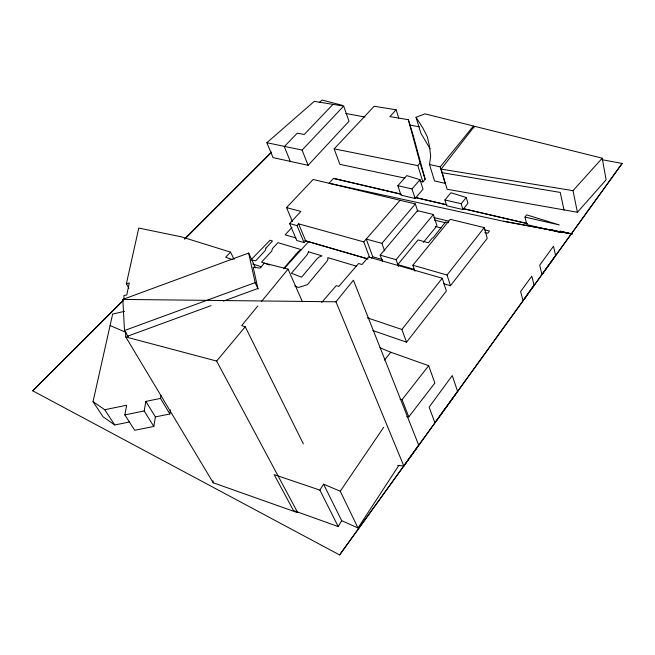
<?xml version="1.0" encoding="UTF-8"?>
<svg xmlns="http://www.w3.org/2000/svg" width="655" height="655" viewBox="0 0 655 655"><rect width="100%" height="100%" fill="white"/><g stroke="black" fill="none" stroke-linecap="round" stroke-linejoin="round"><path stroke-width="0.98" d="M473.467 125.989L440.225 166.886L445.122 183.384L434.511 180.903L429.524 164.511L430.638 156.308L429.549 146.483L427.355 136.821L422.639 127.635L416.056 117.311L424.866 113.855L473.467 125.989L473.974 127.922M124.565 311.346L112.66 314.04L93.035 401.646L104.751 409.727L126.661 405.232L124.843 414.902L134.717 430.286L153.835 426.462L155.382 416.899L169.874 413.985L170.472 409.948M169.874 413.985L160.5 398.404L160.983 395.383M153.835 426.462L144.182 410.963L145.844 401.4L160.5 398.404M128.92 288.208L126.382 283.779L138.77 228.055L181.582 236.897L230.576 252.126L234.097 259.47M338.217 526.579L341.689 520.692L323.562 484.168L319.894 490.12L338.217 526.579L293.456 510.499L274.15 474.605L319.894 490.12M341.689 520.692L358.015 527.963L399.018 465.132M358.015 527.963L340.248 491.234L383.674 427.314M397.724 465.476L403.824 465.992L418.717 445.179L353.422 280.201L335.966 301.791L122.837 299.425L124.491 330.529L128.151 336.662M339.593 554.949L622.225 163.349L339.593 554.949L32.75 390.814L123.205 300.408M524.991 217.083L526.685 214.856L559.264 224.927L524.991 217.083L526.833 224.616L560.95 232.582L551.412 229.586M406.78 416.523L408.794 416.875L434.854 383.011L428.673 365.686L390.814 352.251L379.925 347.748M441.126 169.105L474.441 126.276L602.232 158.199L606.088 179.838L577.415 212.269L447.111 189.262L441.126 169.105L573.01 190.662L602.232 158.199M372.777 330.521L406.567 342.197L446.374 291.033L442.256 278.236L368.503 256.981L362.002 264.522L358.58 263.498L338.791 286.448L336.244 285.629L321.711 302.463M443.664 283.738L450.46 285.736L487.23 238.355L484.25 227.604L450.247 219.319L412.871 265.242L414.893 271.17M408.794 416.875L402.072 399.681L428.673 365.686M450.46 285.736L447.062 275.018L484.25 227.604M406.567 342.197L401.875 329.473L442.256 278.236M462.889 209.551L467.924 203.337L466.262 197.499L450.935 192.75L444.925 199.963L446.669 205.752L462.889 209.551L461.202 203.713L466.262 197.499M384.444 360.111L390.814 352.251M423.367 242.383L436.95 225.803L433.413 214.504L417.513 210.623L380.17 255.163L382.545 261.681M257.8 305.983L241.695 325.584L245.232 326.779L303.371 443.902M261.656 301.284L288.061 269.131L264.325 263.105L260.207 268.132L253.166 267.166L257.89 288.478L223.461 301.087M398.461 266.405L396.087 259.691L433.413 214.504M125.531 331.897L125.76 336.94L216.633 361.061L245.232 326.779M419.896 181.288L422.893 181.918L425.128 179.274L413.256 135.552L408.343 119.701L389.872 116.615L396.136 109.794L398.756 118.08M384.591 250.865L381.89 243.341L415.352 203.934L313.147 179.47L286.546 207.61L292.457 221.636M371.59 258.193L372.793 256.785L366.243 239.075L400.139 200.217M422.893 181.918L417.792 165.617L420.06 162.972L408.343 119.701M415.098 198.465L423.024 189.221L420.027 179.691L406.73 175.605L397.863 185.709L401.007 195.165L415.098 198.465L412.02 188.927L420.027 179.691M283.828 268.394L297.959 251.946L301.316 249.67L277.941 242.653L272.439 248.638L271.702 251.176L261.582 262.156L269.516 264.972M369.698 257.734L363.787 241.891L366.243 239.075L381.89 243.341M401.048 194.117L333.469 178.381L329.08 183.261L503.695 221.316L572.02 234.04L560.066 231.133M286.546 207.61L300.874 211.434L289.6 223.527L296.797 240.491L304.125 242.628L305.705 240.893L367.447 258.75M283.967 268.763L308.546 241.711M308.087 165.322L349.009 121.257L343.67 106.077L314.285 101.361L266.855 142.716L273.045 157.609L308.087 165.322L302.102 150.077L266.855 142.716M291.95 227.408L285.138 234.826L295.921 237.97M289.6 223.527L296.985 225.582L298.59 223.838L363.787 241.891M302.102 150.077L343.67 106.077M404.888 178.111L339.88 164.364L334.156 148.865L374.185 106.249L396.136 109.794M332.928 104.423L304.256 134.455L297.239 133.186L284.311 146.622L290.402 161.695M230.576 252.126L225.664 257.268L232.345 259.626M184.71 238.928L271.538 152.14M123.263 300.506L32.75 390.814M184.767 239.034L271.588 152.247M319.321 102.491L322.104 100.051L342.106 105.267M122.837 299.425L248.654 253.059L255.524 267.829M124.491 330.529L255.139 282.632L248.654 253.059M127.823 336.113L211.033 305.639M126.382 283.779L129.297 282.919L126.775 294.963L123.861 295.593L124.049 299.63M124.843 414.902L144.182 410.963M93.035 401.646L103.064 416.793L114.756 424.964L129.534 421.992M442.199 172.707L560.254 192.423L564.02 210.05M400.082 399.345L402.072 399.681M345.832 113.471L364.966 117.024M410.161 125.072L419.241 126.816M602.125 159.722L622.25 163.472M503.662 221.194L571.987 233.917M334.156 148.865L417.792 165.617M429.524 164.511L440.225 166.886M397.863 185.709L412.02 188.927M444.925 199.963L461.202 203.713M414.959 197.351L446.767 204.761M462.667 208.462L527.267 223.502M401.081 194.232L333.469 178.381M415 197.466L446.8 204.876M462.7 208.577L527.291 223.625M560.091 231.264L572.02 234.04M433.831 217.542L448.732 221.144M484.503 229.799L489.473 231.002L487.754 233.237L484.79 232.509M448.503 222.684L445.531 221.955L432.996 238.043L432.39 237.88L428.386 242.768L418.021 239.935L397.814 264.579L414.263 269.328M434.396 220.064L445.269 222.749M435.231 226.425L441.159 227.915M380.17 255.163L396.087 259.691M412.871 265.242L447.062 275.018M372.793 256.785L382.495 259.544M304.731 240.541L368.11 259.061M356.222 266.127L327.811 257.611L327.918 259.544L326.951 261.247L307.408 284.679L298.443 287.471L294.799 286.03M252.715 263.99L261.378 266.781M367.398 317.847L401.875 329.473M125.76 336.94L213.211 482.768L297.771 512.734L216.633 361.061M323.562 484.168L340.248 491.234M110.073 325.527L125.981 332.372M104.751 409.727L114.756 424.964M145.844 401.4L155.382 416.899M430.048 148.75L420.878 133.202L416.056 117.311M255.139 282.632L258.176 289.084M288.061 269.131L302.438 301.791M298.59 223.838L305.705 240.893M296.985 225.582L304.125 242.628M335.966 301.791L403.824 465.992M415.352 203.934L417.784 211.467M420.06 162.972L425.128 179.274M573.01 190.662L577.415 212.269M212.965 480.786L213.211 482.768M308.464 251.807L307.424 254.443L291.418 273.266L301.57 277.171L317.184 258.643L318.903 257.153L322.039 255.884L308.464 251.807M265.979 248.016L265.234 250.537L255.671 260.854L250.996 259.83L270.048 240.238L272.48 240.991L265.979 248.016M534.013 284.999L523.026 300.727L520.619 291.54L531.811 276.173L534.013 284.999M555.596 255.442L541.972 274.65L539.687 265.193L553.5 246.231L555.596 255.442M457.632 391.461L434.912 422.753L429.131 407.148L452.253 375.61L457.632 391.461"/></g></svg>
